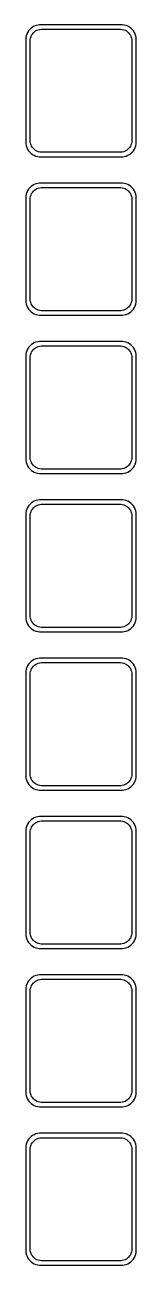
# Model space of a CAD drawing. Header units: metres. Extents: x -19 to 19, y 788 to 1588.
# Drawn here: x -18.8 to 18.8, y 1165.5 to 1588.5 of the extents above; entities that cross this region are included whole.
import ezdxf

# ---------------------------------------------------------------- set-up
doc = ezdxf.new("R2010")
doc.units = ezdxf.units.M

msp = doc.modelspace()

# ---------------------------------------------------------------- linework, layer by layer
for p, q in [((-17.7951, 1586.44), (-18.1315, 1585.91)), ((-17.3948, 1586.92), (-17.7951, 1586.44)), ((-16.9371, 1587.35), (-17.3948, 1586.92)), ((-16.4291, 1587.72), (-16.9371, 1587.35)), ((-15.8789, 1588.02), (-16.4291, 1587.72)), ((-15.2951, 1588.26), (-15.8789, 1588.02)), ((-15.7997, 1586.08), (-15.3933, 1586.38)), ((-15.3933, 1586.38), (-14.9531, 1586.62)), ((-14.6869, 1588.41), (-15.2951, 1588.26)), ((-14.9531, 1586.62), (-14.4861, 1586.8)), ((-14.0639, 1588.49), (-14.6869, 1588.41)), ((-14.4861, 1586.8), (-13.9995, 1586.93)), ((14.0639, 1588.49), (-14.0639, 1588.49)), ((-13.9995, 1586.93), (-13.5012, 1586.99)), ((-13.5012, 1586.99), (13.5012, 1586.99)), ((13.5012, 1586.99), (13.9995, 1586.93)), ((13.9995, 1586.93), (14.4861, 1586.8)), ((14.6869, 1588.41), (14.0639, 1588.49)), ((14.4861, 1586.8), (14.9531, 1586.62)), ((15.2951, 1588.26), (14.6869, 1588.41)), ((14.9531, 1586.62), (15.3933, 1586.38)), ((15.8789, 1588.02), (15.2951, 1588.26)), ((15.3933, 1586.38), (15.7997, 1586.08)), ((16.4291, 1587.72), (15.8789, 1588.02)), ((16.9371, 1587.35), (16.4291, 1587.72)), ((17.3948, 1586.92), (16.9371, 1587.35)), ((17.7951, 1586.44), (17.3948, 1586.92)), ((18.1315, 1585.91), (17.7951, 1586.44)), ((-18.7106, 1584.13), (-18.75, 1583.5)), ((-18.75, 1583.5), (-18.75, 1548.5)), ((-18.5929, 1584.74), (-18.7106, 1584.13)), ((-18.3989, 1585.34), (-18.5929, 1584.74)), ((-18.1315, 1585.91), (-18.3989, 1585.34)), ((-17.25, 1583), (-17.2184, 1583.5)), ((-17.25, 1549), (-17.25, 1583)), ((-17.2184, 1583.5), (-17.1243, 1583.99)), ((-17.1243, 1583.99), (-16.9691, 1584.47)), ((-16.9691, 1584.47), (-16.7552, 1584.93)), ((-16.7552, 1584.93), (-16.4861, 1585.35)), ((-16.4861, 1585.35), (-16.1659, 1585.74)), ((-16.1659, 1585.74), (-15.7997, 1586.08)), ((15.7997, 1586.08), (16.1659, 1585.74)), ((16.1659, 1585.74), (16.4861, 1585.35)), ((16.4861, 1585.35), (16.7552, 1584.93)), ((16.7552, 1584.93), (16.9691, 1584.47)), ((16.9691, 1584.47), (17.1243, 1583.99)), ((17.1243, 1583.99), (17.2184, 1583.5)), ((17.2184, 1583.5), (17.25, 1583)), ((17.25, 1583), (17.25, 1549)), ((18.3989, 1585.34), (18.1315, 1585.91)), ((18.5929, 1584.74), (18.3989, 1585.34)), ((18.7106, 1584.13), (18.5929, 1584.74)), ((18.75, 1583.5), (18.7106, 1584.13)), ((18.75, 1548.5), (18.75, 1583.5)), ((-18.75, 1548.5), (-18.7106, 1547.87)), ((-17.2184, 1548.5), (-17.25, 1549)), ((-17.1243, 1548.01), (-17.2184, 1548.5)), ((17.2184, 1548.5), (17.1243, 1548.01)), ((17.25, 1549), (17.2184, 1548.5)), ((18.7106, 1547.87), (18.75, 1548.5)), ((-18.7106, 1547.87), (-18.5929, 1547.26)), ((-18.5929, 1547.26), (-18.3989, 1546.66)), ((-18.3989, 1546.66), (-18.1315, 1546.09)), ((-18.1315, 1546.09), (-17.7951, 1545.56)), ((-17.7951, 1545.56), (-17.3948, 1545.08)), ((-17.3948, 1545.08), (-16.9371, 1544.65)), ((-16.9691, 1547.53), (-17.1243, 1548.01)), ((-16.7552, 1547.07), (-16.9691, 1547.53)), ((-16.9371, 1544.65), (-16.4291, 1544.28)), ((-16.4861, 1546.65), (-16.7552, 1547.07)), ((-16.1659, 1546.26), (-16.4861, 1546.65)), ((-16.4291, 1544.28), (-15.8789, 1543.98)), ((-15.7997, 1545.92), (-16.1659, 1546.26)), ((-15.8789, 1543.98), (-15.2951, 1543.74)), ((-15.3933, 1545.62), (-15.7997, 1545.92)), ((-14.9531, 1545.38), (-15.3933, 1545.62)), ((-14.4861, 1545.2), (-14.9531, 1545.38)), ((-13.9995, 1545.07), (-14.4861, 1545.2)), ((-13.5012, 1545.01), (-13.9995, 1545.07)), ((13.5012, 1545.01), (-13.5012, 1545.01)), ((13.9995, 1545.07), (13.5012, 1545.01)), ((14.4861, 1545.2), (13.9995, 1545.07)), ((14.9531, 1545.38), (14.4861, 1545.2)), ((15.3933, 1545.62), (14.9531, 1545.38)), ((15.2951, 1543.74), (15.8789, 1543.98)), ((15.7997, 1545.92), (15.3933, 1545.62)), ((16.1659, 1546.26), (15.7997, 1545.92)), ((15.8789, 1543.98), (16.4291, 1544.28)), ((16.4861, 1546.65), (16.1659, 1546.26)), ((16.4291, 1544.28), (16.9371, 1544.65)), ((16.7552, 1547.07), (16.4861, 1546.65)), ((16.9691, 1547.53), (16.7552, 1547.07)), ((16.9371, 1544.65), (17.3948, 1545.08)), ((17.1243, 1548.01), (16.9691, 1547.53)), ((17.3948, 1545.08), (17.7951, 1545.56)), ((17.7951, 1545.56), (18.1315, 1546.09)), ((18.1315, 1546.09), (18.3989, 1546.66)), ((18.3989, 1546.66), (18.5929, 1547.26)), ((18.5929, 1547.26), (18.7106, 1547.87)), ((-15.2951, 1543.74), (-14.6869, 1543.59)), ((-14.6869, 1543.59), (-14.0639, 1543.51)), ((-14.0639, 1543.51), (14.0639, 1543.51)), ((14.0639, 1543.51), (14.6869, 1543.59)), ((14.6869, 1543.59), (15.2951, 1543.74)), ((-18.3989, 1531.34), (-18.5929, 1530.74)), ((-18.1315, 1531.91), (-18.3989, 1531.34)), ((-17.7951, 1532.44), (-18.1315, 1531.91)), ((-17.3948, 1532.92), (-17.7951, 1532.44)), ((-16.9371, 1533.35), (-17.3948, 1532.92)), ((-16.4291, 1533.72), (-16.9371, 1533.35)), ((-16.7552, 1530.93), (-16.4861, 1531.35)), ((-16.4861, 1531.35), (-16.1659, 1531.74)), ((-15.8789, 1534.02), (-16.4291, 1533.72)), ((-16.1659, 1531.74), (-15.7997, 1532.08)), ((-15.2951, 1534.26), (-15.8789, 1534.02)), ((-15.7997, 1532.08), (-15.3933, 1532.38)), ((-15.3933, 1532.38), (-14.9531, 1532.62)), ((-14.6869, 1534.41), (-15.2951, 1534.26)), ((-14.9531, 1532.62), (-14.4861, 1532.8)), ((-14.0639, 1534.49), (-14.6869, 1534.41)), ((-14.4861, 1532.8), (-13.9995, 1532.93)), ((14.0639, 1534.49), (-14.0639, 1534.49)), ((-13.9995, 1532.93), (-13.5012, 1532.99)), ((-13.5012, 1532.99), (13.5012, 1532.99)), ((13.5012, 1532.99), (13.9995, 1532.93)), ((13.9995, 1532.93), (14.4861, 1532.8)), ((14.6869, 1534.41), (14.0639, 1534.49)), ((14.4861, 1532.8), (14.9531, 1532.62)), ((15.2951, 1534.26), (14.6869, 1534.41)), ((14.9531, 1532.62), (15.3933, 1532.38)), ((15.8789, 1534.02), (15.2951, 1534.26)), ((15.3933, 1532.38), (15.7997, 1532.08)), ((15.7997, 1532.08), (16.1659, 1531.74)), ((16.4291, 1533.72), (15.8789, 1534.02)), ((16.1659, 1531.74), (16.4861, 1531.35)), ((16.9371, 1533.35), (16.4291, 1533.72)), ((16.4861, 1531.35), (16.7552, 1530.93)), ((17.3948, 1532.92), (16.9371, 1533.35)), ((17.7951, 1532.44), (17.3948, 1532.92)), ((18.1315, 1531.91), (17.7951, 1532.44)), ((18.3989, 1531.34), (18.1315, 1531.91)), ((18.5929, 1530.74), (18.3989, 1531.34)), ((-18.7106, 1530.13), (-18.75, 1529.5)), ((-18.75, 1529.5), (-18.75, 1494.5)), ((-18.5929, 1530.74), (-18.7106, 1530.13)), ((-17.25, 1529), (-17.2184, 1529.5)), ((-17.25, 1495), (-17.25, 1529)), ((-17.2184, 1529.5), (-17.1243, 1529.99)), ((-17.1243, 1529.99), (-16.9691, 1530.47)), ((-16.9691, 1530.47), (-16.7552, 1530.93)), ((16.7552, 1530.93), (16.9691, 1530.47)), ((16.9691, 1530.47), (17.1243, 1529.99)), ((17.1243, 1529.99), (17.2184, 1529.5)), ((17.2184, 1529.5), (17.25, 1529)), ((17.25, 1529), (17.25, 1495)), ((18.7106, 1530.13), (18.5929, 1530.74)), ((18.75, 1529.5), (18.7106, 1530.13)), ((18.75, 1494.5), (18.75, 1529.5)), ((-18.75, 1494.5), (-18.7106, 1493.87)), ((-18.7106, 1493.87), (-18.5929, 1493.26)), ((-18.5929, 1493.26), (-18.3989, 1492.66)), ((-17.2184, 1494.5), (-17.25, 1495)), ((-17.1243, 1494.01), (-17.2184, 1494.5)), ((-16.9691, 1493.53), (-17.1243, 1494.01)), ((-16.7552, 1493.07), (-16.9691, 1493.53)), ((16.9691, 1493.53), (16.7552, 1493.07)), ((17.1243, 1494.01), (16.9691, 1493.53)), ((17.2184, 1494.5), (17.1243, 1494.01)), ((17.25, 1495), (17.2184, 1494.5)), ((18.3989, 1492.66), (18.5929, 1493.26)), ((18.5929, 1493.26), (18.7106, 1493.87)), ((18.7106, 1493.87), (18.75, 1494.5)), ((-18.3989, 1492.66), (-18.1315, 1492.09)), ((-18.1315, 1492.09), (-17.7951, 1491.56)), ((-17.7951, 1491.56), (-17.3948, 1491.08)), ((-17.3948, 1491.08), (-16.9371, 1490.65)), ((-16.9371, 1490.65), (-16.4291, 1490.28)), ((-16.4861, 1492.65), (-16.7552, 1493.07)), ((-16.1659, 1492.26), (-16.4861, 1492.65)), ((-16.4291, 1490.28), (-15.8789, 1489.98)), ((-15.7997, 1491.92), (-16.1659, 1492.26)), ((-15.8789, 1489.98), (-15.2951, 1489.74)), ((-15.3933, 1491.62), (-15.7997, 1491.92)), ((-14.9531, 1491.38), (-15.3933, 1491.62)), ((-15.2951, 1489.74), (-14.6869, 1489.59)), ((-14.4861, 1491.2), (-14.9531, 1491.38)), ((-14.6869, 1489.59), (-14.0639, 1489.51)), ((-13.9995, 1491.07), (-14.4861, 1491.2)), ((-14.0639, 1489.51), (14.0639, 1489.51)), ((-13.5012, 1491.01), (-13.9995, 1491.07)), ((13.5012, 1491.01), (-13.5012, 1491.01)), ((13.9995, 1491.07), (13.5012, 1491.01)), ((14.4861, 1491.2), (13.9995, 1491.07)), ((14.0639, 1489.51), (14.6869, 1489.59)), ((14.9531, 1491.38), (14.4861, 1491.2)), ((14.6869, 1489.59), (15.2951, 1489.74)), ((15.3933, 1491.62), (14.9531, 1491.38)), ((15.2951, 1489.74), (15.8789, 1489.98)), ((15.7997, 1491.92), (15.3933, 1491.62)), ((16.1659, 1492.26), (15.7997, 1491.92)), ((15.8789, 1489.98), (16.4291, 1490.28)), ((16.4861, 1492.65), (16.1659, 1492.26)), ((16.4291, 1490.28), (16.9371, 1490.65)), ((16.7552, 1493.07), (16.4861, 1492.65)), ((16.9371, 1490.65), (17.3948, 1491.08)), ((17.3948, 1491.08), (17.7951, 1491.56)), ((17.7951, 1491.56), (18.1315, 1492.09)), ((18.1315, 1492.09), (18.3989, 1492.66)), ((-14.0639, 1480.49), (-14.6869, 1480.41)), ((14.0639, 1480.49), (-14.0639, 1480.49)), ((14.6869, 1480.41), (14.0639, 1480.49)), ((-18.5929, 1476.74), (-18.7106, 1476.13)), ((-18.3989, 1477.34), (-18.5929, 1476.74)), ((-18.1315, 1477.91), (-18.3989, 1477.34)), ((-17.7951, 1478.44), (-18.1315, 1477.91)), ((-17.3948, 1478.92), (-17.7951, 1478.44)), ((-16.9371, 1479.35), (-17.3948, 1478.92)), ((-17.1243, 1475.99), (-16.9691, 1476.47)), ((-16.9691, 1476.47), (-16.7552, 1476.93)), ((-16.4291, 1479.72), (-16.9371, 1479.35)), ((-16.7552, 1476.93), (-16.4861, 1477.35)), ((-16.4861, 1477.35), (-16.1659, 1477.74)), ((-15.8789, 1480.02), (-16.4291, 1479.72)), ((-16.1659, 1477.74), (-15.7997, 1478.08)), ((-15.2951, 1480.26), (-15.8789, 1480.02)), ((-15.7997, 1478.08), (-15.3933, 1478.38)), ((-15.3933, 1478.38), (-14.9531, 1478.62)), ((-14.6869, 1480.41), (-15.2951, 1480.26)), ((-14.9531, 1478.62), (-14.4861, 1478.8)), ((-14.4861, 1478.8), (-13.9995, 1478.93)), ((-13.9995, 1478.93), (-13.5012, 1478.99)), ((-13.5012, 1478.99), (13.5012, 1478.99)), ((13.5012, 1478.99), (13.9995, 1478.93)), ((13.9995, 1478.93), (14.4861, 1478.8)), ((14.4861, 1478.8), (14.9531, 1478.62)), ((15.2951, 1480.26), (14.6869, 1480.41)), ((14.9531, 1478.62), (15.3933, 1478.38)), ((15.8789, 1480.02), (15.2951, 1480.26)), ((15.3933, 1478.38), (15.7997, 1478.08)), ((15.7997, 1478.08), (16.1659, 1477.74)), ((16.4291, 1479.72), (15.8789, 1480.02)), ((16.1659, 1477.74), (16.4861, 1477.35)), ((16.9371, 1479.35), (16.4291, 1479.72)), ((16.4861, 1477.35), (16.7552, 1476.93)), ((16.7552, 1476.93), (16.9691, 1476.47)), ((17.3948, 1478.92), (16.9371, 1479.35)), ((16.9691, 1476.47), (17.1243, 1475.99)), ((17.7951, 1478.44), (17.3948, 1478.92)), ((18.1315, 1477.91), (17.7951, 1478.44)), ((18.3989, 1477.34), (18.1315, 1477.91)), ((18.5929, 1476.74), (18.3989, 1477.34)), ((18.7106, 1476.13), (18.5929, 1476.74)), ((-18.7106, 1476.13), (-18.75, 1475.5)), ((-18.75, 1475.5), (-18.75, 1440.5)), ((-17.25, 1475), (-17.2184, 1475.5)), ((-17.25, 1441), (-17.25, 1475)), ((-17.2184, 1475.5), (-17.1243, 1475.99)), ((17.1243, 1475.99), (17.2184, 1475.5)), ((17.2184, 1475.5), (17.25, 1475)), ((17.25, 1475), (17.25, 1441)), ((18.75, 1475.5), (18.7106, 1476.13)), ((18.75, 1440.5), (18.75, 1475.5)), ((-18.75, 1440.5), (-18.7106, 1439.87)), ((-18.7106, 1439.87), (-18.5929, 1439.26)), ((-18.5929, 1439.26), (-18.3989, 1438.66)), ((-18.3989, 1438.66), (-18.1315, 1438.09)), ((-17.2184, 1440.5), (-17.25, 1441)), ((-17.1243, 1440.01), (-17.2184, 1440.5)), ((-16.9691, 1439.53), (-17.1243, 1440.01)), ((-16.7552, 1439.07), (-16.9691, 1439.53)), ((-16.4861, 1438.65), (-16.7552, 1439.07)), ((-16.1659, 1438.26), (-16.4861, 1438.65)), ((-15.7997, 1437.92), (-16.1659, 1438.26)), ((16.1659, 1438.26), (15.7997, 1437.92)), ((16.4861, 1438.65), (16.1659, 1438.26)), ((16.7552, 1439.07), (16.4861, 1438.65)), ((16.9691, 1439.53), (16.7552, 1439.07)), ((17.1243, 1440.01), (16.9691, 1439.53)), ((17.2184, 1440.5), (17.1243, 1440.01)), ((17.25, 1441), (17.2184, 1440.5)), ((18.1315, 1438.09), (18.3989, 1438.66)), ((18.3989, 1438.66), (18.5929, 1439.26)), ((18.5929, 1439.26), (18.7106, 1439.87)), ((18.7106, 1439.87), (18.75, 1440.5)), ((-18.1315, 1438.09), (-17.7951, 1437.56)), ((-17.7951, 1437.56), (-17.3948, 1437.08)), ((-17.3948, 1437.08), (-16.9371, 1436.65)), ((-16.9371, 1436.65), (-16.4291, 1436.28)), ((-16.4291, 1436.28), (-15.8789, 1435.98)), ((-15.8789, 1435.98), (-15.2951, 1435.74)), ((-15.3933, 1437.62), (-15.7997, 1437.92)), ((-14.9531, 1437.38), (-15.3933, 1437.62)), ((-15.2951, 1435.74), (-14.6869, 1435.59)), ((-14.4861, 1437.2), (-14.9531, 1437.38)), ((-14.6869, 1435.59), (-14.0639, 1435.51)), ((-13.9995, 1437.07), (-14.4861, 1437.2)), ((-14.0639, 1435.51), (14.0639, 1435.51)), ((-13.5012, 1437.01), (-13.9995, 1437.07)), ((13.5012, 1437.01), (-13.5012, 1437.01)), ((13.9995, 1437.07), (13.5012, 1437.01)), ((14.4861, 1437.2), (13.9995, 1437.07)), ((14.0639, 1435.51), (14.6869, 1435.59)), ((14.9531, 1437.38), (14.4861, 1437.2)), ((14.6869, 1435.59), (15.2951, 1435.74)), ((15.3933, 1437.62), (14.9531, 1437.38)), ((15.2951, 1435.74), (15.8789, 1435.98)), ((15.7997, 1437.92), (15.3933, 1437.62)), ((15.8789, 1435.98), (16.4291, 1436.28)), ((16.4291, 1436.28), (16.9371, 1436.65)), ((16.9371, 1436.65), (17.3948, 1437.08)), ((17.3948, 1437.08), (17.7951, 1437.56)), ((17.7951, 1437.56), (18.1315, 1438.09)), ((-16.4291, 1425.72), (-16.9371, 1425.35)), ((-15.8789, 1426.02), (-16.4291, 1425.72)), ((-15.2951, 1426.26), (-15.8789, 1426.02)), ((-14.6869, 1426.41), (-15.2951, 1426.26)), ((-14.0639, 1426.49), (-14.6869, 1426.41)), ((14.0639, 1426.49), (-14.0639, 1426.49)), ((14.6869, 1426.41), (14.0639, 1426.49)), ((15.2951, 1426.26), (14.6869, 1426.41)), ((15.8789, 1426.02), (15.2951, 1426.26)), ((16.4291, 1425.72), (15.8789, 1426.02)), ((16.9371, 1425.35), (16.4291, 1425.72)), ((-18.7106, 1422.13), (-18.75, 1421.5)), ((-18.75, 1421.5), (-18.75, 1386.5)), ((-18.5929, 1422.74), (-18.7106, 1422.13)), ((-18.3989, 1423.34), (-18.5929, 1422.74)), ((-18.1315, 1423.91), (-18.3989, 1423.34)), ((-17.7951, 1424.44), (-18.1315, 1423.91)), ((-17.3948, 1424.92), (-17.7951, 1424.44)), ((-16.9371, 1425.35), (-17.3948, 1424.92)), ((-17.25, 1421), (-17.2184, 1421.5)), ((-17.2184, 1421.5), (-17.1243, 1421.99)), ((-17.1243, 1421.99), (-16.9691, 1422.47)), ((-16.9691, 1422.47), (-16.7552, 1422.93)), ((-16.7552, 1422.93), (-16.4861, 1423.35)), ((-16.4861, 1423.35), (-16.1659, 1423.74)), ((-16.1659, 1423.74), (-15.7997, 1424.08)), ((-15.7997, 1424.08), (-15.3933, 1424.38)), ((-15.3933, 1424.38), (-14.9531, 1424.62)), ((-14.9531, 1424.62), (-14.4861, 1424.8)), ((-14.4861, 1424.8), (-13.9995, 1424.93)), ((-13.9995, 1424.93), (-13.5012, 1424.99)), ((-13.5012, 1424.99), (13.5012, 1424.99)), ((13.5012, 1424.99), (13.9995, 1424.93)), ((13.9995, 1424.93), (14.4861, 1424.8)), ((14.4861, 1424.8), (14.9531, 1424.62)), ((14.9531, 1424.62), (15.3933, 1424.38)), ((15.3933, 1424.38), (15.7997, 1424.08)), ((15.7997, 1424.08), (16.1659, 1423.74)), ((16.1659, 1423.74), (16.4861, 1423.35)), ((16.4861, 1423.35), (16.7552, 1422.93)), ((16.7552, 1422.93), (16.9691, 1422.47)), ((17.3948, 1424.92), (16.9371, 1425.35)), ((16.9691, 1422.47), (17.1243, 1421.99)), ((17.1243, 1421.99), (17.2184, 1421.5)), ((17.2184, 1421.5), (17.25, 1421)), ((17.7951, 1424.44), (17.3948, 1424.92)), ((18.1315, 1423.91), (17.7951, 1424.44)), ((18.3989, 1423.34), (18.1315, 1423.91)), ((18.5929, 1422.74), (18.3989, 1423.34)), ((18.7106, 1422.13), (18.5929, 1422.74)), ((18.75, 1421.5), (18.7106, 1422.13)), ((18.75, 1386.5), (18.75, 1421.5)), ((-17.25, 1387), (-17.25, 1421)), ((17.25, 1421), (17.25, 1387)), ((-18.75, 1386.5), (-18.7106, 1385.87)), ((-18.7106, 1385.87), (-18.5929, 1385.26)), ((-18.5929, 1385.26), (-18.3989, 1384.66)), ((-18.3989, 1384.66), (-18.1315, 1384.09)), ((-18.1315, 1384.09), (-17.7951, 1383.56)), ((-17.7951, 1383.56), (-17.3948, 1383.08)), ((-17.2184, 1386.5), (-17.25, 1387)), ((-17.1243, 1386.01), (-17.2184, 1386.5)), ((-16.9691, 1385.53), (-17.1243, 1386.01)), ((-16.7552, 1385.07), (-16.9691, 1385.53)), ((-16.4861, 1384.65), (-16.7552, 1385.07)), ((-16.1659, 1384.26), (-16.4861, 1384.65)), ((-15.7997, 1383.92), (-16.1659, 1384.26)), ((-15.3933, 1383.62), (-15.7997, 1383.92)), ((-14.9531, 1383.38), (-15.3933, 1383.62)), ((-14.4861, 1383.2), (-14.9531, 1383.38)), ((-13.9995, 1383.07), (-14.4861, 1383.2)), ((14.4861, 1383.2), (13.9995, 1383.07)), ((14.9531, 1383.38), (14.4861, 1383.2)), ((15.3933, 1383.62), (14.9531, 1383.38)), ((15.7997, 1383.92), (15.3933, 1383.62)), ((16.1659, 1384.26), (15.7997, 1383.92)), ((16.4861, 1384.65), (16.1659, 1384.26)), ((16.7552, 1385.07), (16.4861, 1384.65)), ((16.9691, 1385.53), (16.7552, 1385.07)), ((17.1243, 1386.01), (16.9691, 1385.53)), ((17.2184, 1386.5), (17.1243, 1386.01)), ((17.25, 1387), (17.2184, 1386.5)), ((17.3948, 1383.08), (17.7951, 1383.56)), ((17.7951, 1383.56), (18.1315, 1384.09)), ((18.1315, 1384.09), (18.3989, 1384.66)), ((18.3989, 1384.66), (18.5929, 1385.26)), ((18.5929, 1385.26), (18.7106, 1385.87)), ((18.7106, 1385.87), (18.75, 1386.5)), ((-17.3948, 1383.08), (-16.9371, 1382.65)), ((-16.9371, 1382.65), (-16.4291, 1382.28)), ((-16.4291, 1382.28), (-15.8789, 1381.98)), ((-15.8789, 1381.98), (-15.2951, 1381.74)), ((-15.2951, 1381.74), (-14.6869, 1381.59)), ((-14.6869, 1381.59), (-14.0639, 1381.51)), ((-14.0639, 1381.51), (14.0639, 1381.51)), ((-13.5012, 1383.01), (-13.9995, 1383.07)), ((13.5012, 1383.01), (-13.5012, 1383.01)), ((13.9995, 1383.07), (13.5012, 1383.01)), ((14.0639, 1381.51), (14.6869, 1381.59)), ((14.6869, 1381.59), (15.2951, 1381.74)), ((15.2951, 1381.74), (15.8789, 1381.98)), ((15.8789, 1381.98), (16.4291, 1382.28)), ((16.4291, 1382.28), (16.9371, 1382.65)), ((16.9371, 1382.65), (17.3948, 1383.08)), ((-17.3948, 1370.92), (-17.7951, 1370.44)), ((-16.9371, 1371.35), (-17.3948, 1370.92)), ((-16.4291, 1371.72), (-16.9371, 1371.35)), ((-15.8789, 1372.02), (-16.4291, 1371.72)), ((-15.2951, 1372.26), (-15.8789, 1372.02)), ((-15.3933, 1370.38), (-14.9531, 1370.62)), ((-14.6869, 1372.41), (-15.2951, 1372.26)), ((-14.9531, 1370.62), (-14.4861, 1370.8)), ((-14.0639, 1372.49), (-14.6869, 1372.41)), ((-14.4861, 1370.8), (-13.9995, 1370.93)), ((14.0639, 1372.49), (-14.0639, 1372.49)), ((-13.9995, 1370.93), (-13.5012, 1370.99)), ((-13.5012, 1370.99), (13.5012, 1370.99)), ((13.5012, 1370.99), (13.9995, 1370.93)), ((13.9995, 1370.93), (14.4861, 1370.8)), ((14.6869, 1372.41), (14.0639, 1372.49)), ((14.4861, 1370.8), (14.9531, 1370.62)), ((15.2951, 1372.26), (14.6869, 1372.41)), ((14.9531, 1370.62), (15.3933, 1370.38)), ((15.8789, 1372.02), (15.2951, 1372.26)), ((16.4291, 1371.72), (15.8789, 1372.02)), ((16.9371, 1371.35), (16.4291, 1371.72)), ((17.3948, 1370.92), (16.9371, 1371.35)), ((17.7951, 1370.44), (17.3948, 1370.92)), ((-18.7106, 1368.13), (-18.75, 1367.5)), ((-18.75, 1367.5), (-18.75, 1332.5)), ((-18.5929, 1368.74), (-18.7106, 1368.13)), ((-18.3989, 1369.34), (-18.5929, 1368.74)), ((-18.1315, 1369.91), (-18.3989, 1369.34)), ((-17.7951, 1370.44), (-18.1315, 1369.91)), ((-17.25, 1367), (-17.2184, 1367.5)), ((-17.25, 1333), (-17.25, 1367)), ((-17.2184, 1367.5), (-17.1243, 1367.99)), ((-17.1243, 1367.99), (-16.9691, 1368.47)), ((-16.9691, 1368.47), (-16.7552, 1368.93)), ((-16.7552, 1368.93), (-16.4861, 1369.35)), ((-16.4861, 1369.35), (-16.1659, 1369.74)), ((-16.1659, 1369.74), (-15.7997, 1370.08)), ((-15.7997, 1370.08), (-15.3933, 1370.38)), ((15.3933, 1370.38), (15.7997, 1370.08)), ((15.7997, 1370.08), (16.1659, 1369.74)), ((16.1659, 1369.74), (16.4861, 1369.35)), ((16.4861, 1369.35), (16.7552, 1368.93)), ((16.7552, 1368.93), (16.9691, 1368.47)), ((16.9691, 1368.47), (17.1243, 1367.99)), ((17.1243, 1367.99), (17.2184, 1367.5)), ((17.2184, 1367.5), (17.25, 1367)), ((17.25, 1367), (17.25, 1333)), ((18.1315, 1369.91), (17.7951, 1370.44)), ((18.3989, 1369.34), (18.1315, 1369.91)), ((18.5929, 1368.74), (18.3989, 1369.34)), ((18.7106, 1368.13), (18.5929, 1368.74)), ((18.75, 1367.5), (18.7106, 1368.13)), ((18.75, 1332.5), (18.75, 1367.5)), ((-18.75, 1332.5), (-18.7106, 1331.87)), ((-17.2184, 1332.5), (-17.25, 1333)), ((-17.1243, 1332.01), (-17.2184, 1332.5)), ((17.2184, 1332.5), (17.1243, 1332.01)), ((17.25, 1333), (17.2184, 1332.5)), ((18.7106, 1331.87), (18.75, 1332.5)), ((-18.7106, 1331.87), (-18.5929, 1331.26)), ((-18.5929, 1331.26), (-18.3989, 1330.66)), ((-18.3989, 1330.66), (-18.1315, 1330.09)), ((-18.1315, 1330.09), (-17.7951, 1329.56)), ((-17.7951, 1329.56), (-17.3948, 1329.08)), ((-17.3948, 1329.08), (-16.9371, 1328.65)), ((-16.9691, 1331.53), (-17.1243, 1332.01)), ((-16.7552, 1331.07), (-16.9691, 1331.53)), ((-16.9371, 1328.65), (-16.4291, 1328.28)), ((-16.4861, 1330.65), (-16.7552, 1331.07)), ((-16.1659, 1330.26), (-16.4861, 1330.65)), ((-16.4291, 1328.28), (-15.8789, 1327.98)), ((-15.7997, 1329.92), (-16.1659, 1330.26)), ((-15.3933, 1329.62), (-15.7997, 1329.92)), ((-14.9531, 1329.38), (-15.3933, 1329.62)), ((-14.4861, 1329.2), (-14.9531, 1329.38)), ((-13.9995, 1329.07), (-14.4861, 1329.2)), ((-13.5012, 1329.01), (-13.9995, 1329.07)), ((13.5012, 1329.01), (-13.5012, 1329.01)), ((13.9995, 1329.07), (13.5012, 1329.01)), ((14.4861, 1329.2), (13.9995, 1329.07)), ((14.9531, 1329.38), (14.4861, 1329.2)), ((15.3933, 1329.62), (14.9531, 1329.38)), ((15.7997, 1329.92), (15.3933, 1329.62)), ((16.1659, 1330.26), (15.7997, 1329.92)), ((15.8789, 1327.98), (16.4291, 1328.28)), ((16.4861, 1330.65), (16.1659, 1330.26)), ((16.4291, 1328.28), (16.9371, 1328.65)), ((16.7552, 1331.07), (16.4861, 1330.65)), ((16.9691, 1331.53), (16.7552, 1331.07)), ((16.9371, 1328.65), (17.3948, 1329.08)), ((17.1243, 1332.01), (16.9691, 1331.53)), ((17.3948, 1329.08), (17.7951, 1329.56)), ((17.7951, 1329.56), (18.1315, 1330.09)), ((18.1315, 1330.09), (18.3989, 1330.66)), ((18.3989, 1330.66), (18.5929, 1331.26)), ((18.5929, 1331.26), (18.7106, 1331.87)), ((-15.8789, 1327.98), (-15.2951, 1327.74)), ((-15.2951, 1327.74), (-14.6869, 1327.59)), ((-14.6869, 1327.59), (-14.0639, 1327.51)), ((-14.0639, 1327.51), (14.0639, 1327.51)), ((14.0639, 1327.51), (14.6869, 1327.59)), ((14.6869, 1327.59), (15.2951, 1327.74)), ((15.2951, 1327.74), (15.8789, 1327.98)), ((-18.1315, 1315.91), (-18.3989, 1315.34)), ((-17.7951, 1316.44), (-18.1315, 1315.91)), ((-17.3948, 1316.92), (-17.7951, 1316.44)), ((-16.9371, 1317.35), (-17.3948, 1316.92)), ((-16.4291, 1317.72), (-16.9371, 1317.35)), ((-16.4861, 1315.35), (-16.1659, 1315.74)), ((-15.8789, 1318.02), (-16.4291, 1317.72)), ((-16.1659, 1315.74), (-15.7997, 1316.08)), ((-15.2951, 1318.26), (-15.8789, 1318.02)), ((-15.7997, 1316.08), (-15.3933, 1316.38)), ((-15.3933, 1316.38), (-14.9531, 1316.62)), ((-14.6869, 1318.41), (-15.2951, 1318.26)), ((-14.9531, 1316.62), (-14.4861, 1316.8)), ((-14.0639, 1318.49), (-14.6869, 1318.41)), ((-14.4861, 1316.8), (-13.9995, 1316.93)), ((14.0639, 1318.49), (-14.0639, 1318.49)), ((-13.9995, 1316.93), (-13.5012, 1316.99)), ((-13.5012, 1316.99), (13.5012, 1316.99)), ((13.5012, 1316.99), (13.9995, 1316.93)), ((13.9995, 1316.93), (14.4861, 1316.8)), ((14.6869, 1318.41), (14.0639, 1318.49)), ((14.4861, 1316.8), (14.9531, 1316.62)), ((15.2951, 1318.26), (14.6869, 1318.41)), ((14.9531, 1316.62), (15.3933, 1316.38)), ((15.8789, 1318.02), (15.2951, 1318.26)), ((15.3933, 1316.38), (15.7997, 1316.08)), ((15.7997, 1316.08), (16.1659, 1315.74)), ((16.4291, 1317.72), (15.8789, 1318.02)), ((16.1659, 1315.74), (16.4861, 1315.35)), ((16.9371, 1317.35), (16.4291, 1317.72)), ((17.3948, 1316.92), (16.9371, 1317.35)), ((17.7951, 1316.44), (17.3948, 1316.92)), ((18.1315, 1315.91), (17.7951, 1316.44)), ((18.3989, 1315.34), (18.1315, 1315.91)), ((-18.7106, 1314.13), (-18.75, 1313.5)), ((-18.75, 1313.5), (-18.75, 1278.5)), ((-18.5929, 1314.74), (-18.7106, 1314.13)), ((-18.3989, 1315.34), (-18.5929, 1314.74)), ((-17.25, 1313), (-17.2184, 1313.5)), ((-17.25, 1279), (-17.25, 1313)), ((-17.2184, 1313.5), (-17.1243, 1313.99)), ((-17.1243, 1313.99), (-16.9691, 1314.47)), ((-16.9691, 1314.47), (-16.7552, 1314.93)), ((-16.7552, 1314.93), (-16.4861, 1315.35)), ((16.4861, 1315.35), (16.7552, 1314.93)), ((16.7552, 1314.93), (16.9691, 1314.47)), ((16.9691, 1314.47), (17.1243, 1313.99)), ((17.1243, 1313.99), (17.2184, 1313.5)), ((17.2184, 1313.5), (17.25, 1313)), ((17.25, 1313), (17.25, 1279)), ((18.5929, 1314.74), (18.3989, 1315.34)), ((18.7106, 1314.13), (18.5929, 1314.74)), ((18.75, 1313.5), (18.7106, 1314.13)), ((18.75, 1278.5), (18.75, 1313.5)), ((-18.75, 1278.5), (-18.7106, 1277.87)), ((-18.7106, 1277.87), (-18.5929, 1277.26)), ((-17.2184, 1278.5), (-17.25, 1279)), ((-17.1243, 1278.01), (-17.2184, 1278.5)), ((-16.9691, 1277.53), (-17.1243, 1278.01)), ((-16.7552, 1277.07), (-16.9691, 1277.53)), ((16.9691, 1277.53), (16.7552, 1277.07)), ((17.1243, 1278.01), (16.9691, 1277.53)), ((17.2184, 1278.5), (17.1243, 1278.01)), ((17.25, 1279), (17.2184, 1278.5)), ((18.5929, 1277.26), (18.7106, 1277.87)), ((18.7106, 1277.87), (18.75, 1278.5)), ((-18.5929, 1277.26), (-18.3989, 1276.66)), ((-18.3989, 1276.66), (-18.1315, 1276.09)), ((-18.1315, 1276.09), (-17.7951, 1275.56)), ((-17.7951, 1275.56), (-17.3948, 1275.08)), ((-17.3948, 1275.08), (-16.9371, 1274.65)), ((-16.9371, 1274.65), (-16.4291, 1274.28)), ((-16.4861, 1276.65), (-16.7552, 1277.07)), ((-16.1659, 1276.26), (-16.4861, 1276.65)), ((-16.4291, 1274.28), (-15.8789, 1273.98)), ((-15.7997, 1275.92), (-16.1659, 1276.26)), ((-15.8789, 1273.98), (-15.2951, 1273.74)), ((-15.3933, 1275.62), (-15.7997, 1275.92)), ((-14.9531, 1275.38), (-15.3933, 1275.62)), ((-15.2951, 1273.74), (-14.6869, 1273.59)), ((-14.4861, 1275.2), (-14.9531, 1275.38)), ((-14.6869, 1273.59), (-14.0639, 1273.51)), ((-13.9995, 1275.07), (-14.4861, 1275.2)), ((-14.0639, 1273.51), (14.0639, 1273.51)), ((-13.5012, 1275.01), (-13.9995, 1275.07)), ((13.5012, 1275.01), (-13.5012, 1275.01)), ((13.9995, 1275.07), (13.5012, 1275.01)), ((14.4861, 1275.2), (13.9995, 1275.07)), ((14.0639, 1273.51), (14.6869, 1273.59)), ((14.9531, 1275.38), (14.4861, 1275.2)), ((14.6869, 1273.59), (15.2951, 1273.74)), ((15.3933, 1275.62), (14.9531, 1275.38)), ((15.2951, 1273.74), (15.8789, 1273.98)), ((15.7997, 1275.92), (15.3933, 1275.62)), ((16.1659, 1276.26), (15.7997, 1275.92)), ((15.8789, 1273.98), (16.4291, 1274.28)), ((16.4861, 1276.65), (16.1659, 1276.26)), ((16.4291, 1274.28), (16.9371, 1274.65)), ((16.7552, 1277.07), (16.4861, 1276.65)), ((16.9371, 1274.65), (17.3948, 1275.08)), ((17.3948, 1275.08), (17.7951, 1275.56)), ((17.7951, 1275.56), (18.1315, 1276.09)), ((18.1315, 1276.09), (18.3989, 1276.66)), ((18.3989, 1276.66), (18.5929, 1277.26)), ((-18.5929, 1260.74), (-18.7106, 1260.13)), ((-18.3989, 1261.34), (-18.5929, 1260.74)), ((-18.1315, 1261.91), (-18.3989, 1261.34)), ((-17.7951, 1262.44), (-18.1315, 1261.91)), ((-17.3948, 1262.92), (-17.7951, 1262.44)), ((-16.9371, 1263.35), (-17.3948, 1262.92)), ((-16.9691, 1260.47), (-16.7552, 1260.93)), ((-16.4291, 1263.72), (-16.9371, 1263.35)), ((-16.7552, 1260.93), (-16.4861, 1261.35)), ((-16.4861, 1261.35), (-16.1659, 1261.74)), ((-15.8789, 1264.02), (-16.4291, 1263.72)), ((-16.1659, 1261.74), (-15.7997, 1262.08)), ((-15.2951, 1264.26), (-15.8789, 1264.02)), ((-15.7997, 1262.08), (-15.3933, 1262.38)), ((-15.3933, 1262.38), (-14.9531, 1262.62)), ((-14.6869, 1264.41), (-15.2951, 1264.26)), ((-14.9531, 1262.62), (-14.4861, 1262.8)), ((-14.0639, 1264.49), (-14.6869, 1264.41)), ((-14.4861, 1262.8), (-13.9995, 1262.93)), ((14.0639, 1264.49), (-14.0639, 1264.49)), ((-13.9995, 1262.93), (-13.5012, 1262.99)), ((-13.5012, 1262.99), (13.5012, 1262.99)), ((13.5012, 1262.99), (13.9995, 1262.93)), ((13.9995, 1262.93), (14.4861, 1262.8)), ((14.6869, 1264.41), (14.0639, 1264.49)), ((14.4861, 1262.8), (14.9531, 1262.62)), ((15.2951, 1264.26), (14.6869, 1264.41)), ((14.9531, 1262.62), (15.3933, 1262.38)), ((15.8789, 1264.02), (15.2951, 1264.26)), ((15.3933, 1262.38), (15.7997, 1262.08)), ((15.7997, 1262.08), (16.1659, 1261.74)), ((16.4291, 1263.72), (15.8789, 1264.02)), ((16.1659, 1261.74), (16.4861, 1261.35)), ((16.9371, 1263.35), (16.4291, 1263.72)), ((16.4861, 1261.35), (16.7552, 1260.93)), ((16.7552, 1260.93), (16.9691, 1260.47)), ((17.3948, 1262.92), (16.9371, 1263.35)), ((17.7951, 1262.44), (17.3948, 1262.92)), ((18.1315, 1261.91), (17.7951, 1262.44)), ((18.3989, 1261.34), (18.1315, 1261.91)), ((18.5929, 1260.74), (18.3989, 1261.34)), ((18.7106, 1260.13), (18.5929, 1260.74)), ((-18.7106, 1260.13), (-18.75, 1259.5)), ((-18.75, 1259.5), (-18.75, 1224.5)), ((-17.25, 1259), (-17.2184, 1259.5)), ((-17.25, 1225), (-17.25, 1259)), ((-17.2184, 1259.5), (-17.1243, 1259.99)), ((-17.1243, 1259.99), (-16.9691, 1260.47)), ((16.9691, 1260.47), (17.1243, 1259.99)), ((17.1243, 1259.99), (17.2184, 1259.5)), ((17.2184, 1259.5), (17.25, 1259)), ((17.25, 1259), (17.25, 1225)), ((18.75, 1259.5), (18.7106, 1260.13)), ((18.75, 1224.5), (18.75, 1259.5)), ((-18.75, 1224.5), (-18.7106, 1223.87)), ((-18.7106, 1223.87), (-18.5929, 1223.26)), ((-18.5929, 1223.26), (-18.3989, 1222.66)), ((-18.3989, 1222.66), (-18.1315, 1222.09)), ((-17.2184, 1224.5), (-17.25, 1225)), ((-17.1243, 1224.01), (-17.2184, 1224.5)), ((-16.9691, 1223.53), (-17.1243, 1224.01)), ((-16.7552, 1223.07), (-16.9691, 1223.53)), ((-16.4861, 1222.65), (-16.7552, 1223.07)), ((-16.1659, 1222.26), (-16.4861, 1222.65)), ((16.4861, 1222.65), (16.1659, 1222.26)), ((16.7552, 1223.07), (16.4861, 1222.65)), ((16.9691, 1223.53), (16.7552, 1223.07)), ((17.1243, 1224.01), (16.9691, 1223.53)), ((17.2184, 1224.5), (17.1243, 1224.01)), ((17.25, 1225), (17.2184, 1224.5)), ((18.1315, 1222.09), (18.3989, 1222.66)), ((18.3989, 1222.66), (18.5929, 1223.26)), ((18.5929, 1223.26), (18.7106, 1223.87)), ((18.7106, 1223.87), (18.75, 1224.5)), ((-18.1315, 1222.09), (-17.7951, 1221.56)), ((-17.7951, 1221.56), (-17.3948, 1221.08)), ((-17.3948, 1221.08), (-16.9371, 1220.65)), ((-16.9371, 1220.65), (-16.4291, 1220.28)), ((-16.4291, 1220.28), (-15.8789, 1219.98)), ((-15.7997, 1221.92), (-16.1659, 1222.26)), ((-15.8789, 1219.98), (-15.2951, 1219.74)), ((-15.3933, 1221.62), (-15.7997, 1221.92)), ((-14.9531, 1221.38), (-15.3933, 1221.62)), ((-15.2951, 1219.74), (-14.6869, 1219.59)), ((-14.4861, 1221.2), (-14.9531, 1221.38)), ((-14.6869, 1219.59), (-14.0639, 1219.51)), ((-13.9995, 1221.07), (-14.4861, 1221.2)), ((-14.0639, 1219.51), (14.0639, 1219.51)), ((-13.5012, 1221.01), (-13.9995, 1221.07)), ((13.5012, 1221.01), (-13.5012, 1221.01)), ((13.9995, 1221.07), (13.5012, 1221.01)), ((14.4861, 1221.2), (13.9995, 1221.07)), ((14.0639, 1219.51), (14.6869, 1219.59)), ((14.9531, 1221.38), (14.4861, 1221.2)), ((14.6869, 1219.59), (15.2951, 1219.74)), ((15.3933, 1221.62), (14.9531, 1221.38)), ((15.2951, 1219.74), (15.8789, 1219.98)), ((15.7997, 1221.92), (15.3933, 1221.62)), ((16.1659, 1222.26), (15.7997, 1221.92)), ((15.8789, 1219.98), (16.4291, 1220.28)), ((16.4291, 1220.28), (16.9371, 1220.65)), ((16.9371, 1220.65), (17.3948, 1221.08)), ((17.3948, 1221.08), (17.7951, 1221.56)), ((17.7951, 1221.56), (18.1315, 1222.09)), ((-15.8789, 1210.02), (-16.4291, 1209.72)), ((-15.2951, 1210.26), (-15.8789, 1210.02)), ((-14.6869, 1210.41), (-15.2951, 1210.26)), ((-14.0639, 1210.49), (-14.6869, 1210.41)), ((14.0639, 1210.49), (-14.0639, 1210.49)), ((14.6869, 1210.41), (14.0639, 1210.49)), ((15.2951, 1210.26), (14.6869, 1210.41)), ((15.8789, 1210.02), (15.2951, 1210.26)), ((16.4291, 1209.72), (15.8789, 1210.02)), ((-18.7106, 1206.13), (-18.75, 1205.5)), ((-18.75, 1205.5), (-18.75, 1170.5)), ((-18.5929, 1206.74), (-18.7106, 1206.13)), ((-18.3989, 1207.34), (-18.5929, 1206.74)), ((-18.1315, 1207.91), (-18.3989, 1207.34)), ((-17.7951, 1208.44), (-18.1315, 1207.91)), ((-17.3948, 1208.92), (-17.7951, 1208.44)), ((-16.9371, 1209.35), (-17.3948, 1208.92)), ((-17.25, 1205), (-17.2184, 1205.5)), ((-17.2184, 1205.5), (-17.1243, 1205.99)), ((-17.1243, 1205.99), (-16.9691, 1206.47)), ((-16.9691, 1206.47), (-16.7552, 1206.93)), ((-16.4291, 1209.72), (-16.9371, 1209.35)), ((-16.7552, 1206.93), (-16.4861, 1207.35)), ((-16.4861, 1207.35), (-16.1659, 1207.74)), ((-16.1659, 1207.74), (-15.7997, 1208.08)), ((-15.7997, 1208.08), (-15.3933, 1208.38)), ((-15.3933, 1208.38), (-14.9531, 1208.62)), ((-14.9531, 1208.62), (-14.4861, 1208.8)), ((-14.4861, 1208.8), (-13.9995, 1208.93)), ((-13.9995, 1208.93), (-13.5012, 1208.99)), ((-13.5012, 1208.99), (13.5012, 1208.99)), ((13.5012, 1208.99), (13.9995, 1208.93)), ((13.9995, 1208.93), (14.4861, 1208.8)), ((14.4861, 1208.8), (14.9531, 1208.62)), ((14.9531, 1208.62), (15.3933, 1208.38)), ((15.3933, 1208.38), (15.7997, 1208.08)), ((15.7997, 1208.08), (16.1659, 1207.74)), ((16.1659, 1207.74), (16.4861, 1207.35)), ((16.9371, 1209.35), (16.4291, 1209.72)), ((16.4861, 1207.35), (16.7552, 1206.93)), ((16.7552, 1206.93), (16.9691, 1206.47)), ((17.3948, 1208.92), (16.9371, 1209.35)), ((16.9691, 1206.47), (17.1243, 1205.99)), ((17.1243, 1205.99), (17.2184, 1205.5)), ((17.2184, 1205.5), (17.25, 1205)), ((17.7951, 1208.44), (17.3948, 1208.92)), ((18.1315, 1207.91), (17.7951, 1208.44)), ((18.3989, 1207.34), (18.1315, 1207.91)), ((18.5929, 1206.74), (18.3989, 1207.34)), ((18.7106, 1206.13), (18.5929, 1206.74)), ((18.75, 1205.5), (18.7106, 1206.13)), ((18.75, 1170.5), (18.75, 1205.5)), ((-17.25, 1171), (-17.25, 1205)), ((17.25, 1205), (17.25, 1171)), ((-18.75, 1170.5), (-18.7106, 1169.87)), ((-18.7106, 1169.87), (-18.5929, 1169.26)), ((-18.5929, 1169.26), (-18.3989, 1168.66)), ((-18.3989, 1168.66), (-18.1315, 1168.09)), ((-18.1315, 1168.09), (-17.7951, 1167.56)), ((-17.7951, 1167.56), (-17.3948, 1167.08)), ((-17.2184, 1170.5), (-17.25, 1171)), ((-17.1243, 1170.01), (-17.2184, 1170.5)), ((-16.9691, 1169.53), (-17.1243, 1170.01)), ((-16.7552, 1169.07), (-16.9691, 1169.53)), ((-16.4861, 1168.65), (-16.7552, 1169.07)), ((-16.1659, 1168.26), (-16.4861, 1168.65)), ((-15.7997, 1167.92), (-16.1659, 1168.26)), ((-15.3933, 1167.62), (-15.7997, 1167.92)), ((-14.9531, 1167.38), (-15.3933, 1167.62)), ((15.3933, 1167.62), (14.9531, 1167.38)), ((15.7997, 1167.92), (15.3933, 1167.62)), ((16.1659, 1168.26), (15.7997, 1167.92)), ((16.4861, 1168.65), (16.1659, 1168.26)), ((16.7552, 1169.07), (16.4861, 1168.65)), ((16.9691, 1169.53), (16.7552, 1169.07)), ((17.1243, 1170.01), (16.9691, 1169.53)), ((17.2184, 1170.5), (17.1243, 1170.01)), ((17.25, 1171), (17.2184, 1170.5)), ((17.3948, 1167.08), (17.7951, 1167.56)), ((17.7951, 1167.56), (18.1315, 1168.09)), ((18.1315, 1168.09), (18.3989, 1168.66)), ((18.3989, 1168.66), (18.5929, 1169.26)), ((18.5929, 1169.26), (18.7106, 1169.87)), ((18.7106, 1169.87), (18.75, 1170.5)), ((-17.3948, 1167.08), (-16.9371, 1166.65)), ((-16.9371, 1166.65), (-16.4291, 1166.28)), ((-16.4291, 1166.28), (-15.8789, 1165.98)), ((-15.8789, 1165.98), (-15.2951, 1165.74)), ((-15.2951, 1165.74), (-14.6869, 1165.59)), ((-14.4861, 1167.2), (-14.9531, 1167.38)), ((-14.6869, 1165.59), (-14.0639, 1165.51)), ((-13.9995, 1167.07), (-14.4861, 1167.2)), ((-14.0639, 1165.51), (14.0639, 1165.51)), ((-13.5012, 1167.01), (-13.9995, 1167.07)), ((13.5012, 1167.01), (-13.5012, 1167.01)), ((13.9995, 1167.07), (13.5012, 1167.01)), ((14.4861, 1167.2), (13.9995, 1167.07)), ((14.0639, 1165.51), (14.6869, 1165.59)), ((14.9531, 1167.38), (14.4861, 1167.2)), ((14.6869, 1165.59), (15.2951, 1165.74)), ((15.2951, 1165.74), (15.8789, 1165.98)), ((15.8789, 1165.98), (16.4291, 1166.28)), ((16.4291, 1166.28), (16.9371, 1166.65)), ((16.9371, 1166.65), (17.3948, 1167.08))]:
    msp.add_line(p, q)

doc.saveas('drawing.dxf')
